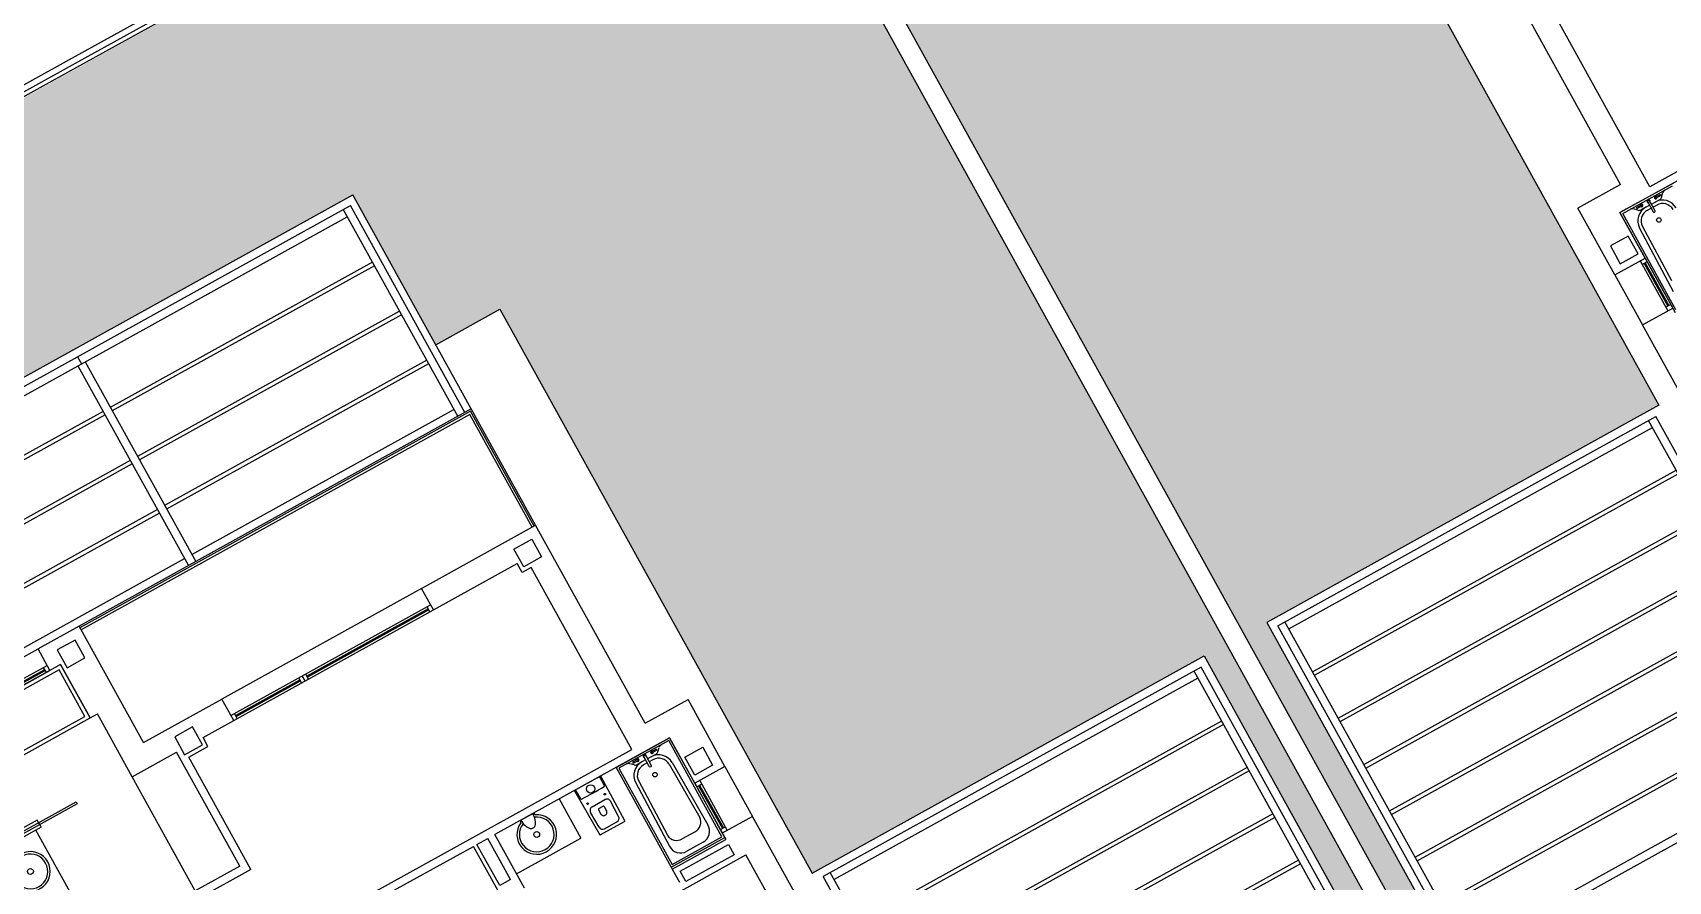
# Model space of a CAD drawing. Header units: millimetres. Extents: x 441061 to 442903, y 4515148 to 4515613.
# Drawn here: x 441827.88 to 441847.95, y 4515547.76 to 4515558.17 of the extents above; entities that cross this region are included whole.
import ezdxf

# ---------------------------------------------------------------- set-up
doc = ezdxf.new("R2010")
doc.units = ezdxf.units.MM
doc.layers.add('01_cesped', color=7, linetype='Continuous', true_color=0x659a66)
for name, color, linetype in [('01_cotas', 254, 'Continuous'), ('01_mono PRIMERA', 2, 'Continuous'), ('01_piscinas', 254, 'Continuous'), ('01_PÉRGOLAS', 254, 'Continuous')]:
    doc.layers.add(name, color=color, linetype=linetype)

# ---------------------------------------------------------------- blocks, each defined once
blk = doc.blocks.new('A$C065C7C63')
at = {"layer": '01_mono PRIMERA', "color": 254}
for p, q in [((1.407, 13.1, 0), (1.407, 9.042, 0)), ((18.307, 13.1, 0), (18.307, 9.042, 0)), ((1.707, 12.075, 0), (1.707, 9.415, 0)), ((4.419, 9.415, 0), (1.707, 9.415, 0)), ((2.582, 9.13, 0), (2.582, 9.315, 0)), ((1.407, 8.342, 0), (1.407, 9.042, 0)), ((1.407, 9.042, 0), (1.832, 9.042, 0)), ((1.762, 8.342, 0), (1.762, 9.042, 0)), ((2.582, 9.13, 0), (1.832, 9.13, 0)), ((1.832, 9.042, 0), (1.832, 9.13, 0)), ((1.832, 7.705, 0), (1.832, 9.105, 0)), ((2.582, 9.105, 0), (1.832, 9.105, 0)), ((1.832, 8.342, 0), (1.832, 9.042, 0)), ((2.556, 9.079, 0), (1.858, 9.079, 0)), ((1.858, 9.079, 0), (1.858, 7.731, 0)), ((2.556, 7.731, 0), (2.556, 9.079, 0)), ((2.582, 9.105, 0), (2.582, 9.13, 0)), ((2.582, 7.705, 0), (2.582, 9.105, 0)), ((17.856, 9.079, 0), (17.856, 7.731, 0)), ((17.882, 7.705, 0), (17.882, 9.105, 0)), ((18.307, 9.042, 0), (17.882, 9.042, 0)), ((17.882, 8.342, 0), (17.882, 9.042, 0)), ((17.952, 8.342, 0), (17.952, 9.042, 0)), ((18.307, 8.342, 0), (18.307, 9.042, 0)), ((1.832, 8.992, 0), (1.762, 8.992, 0)), ((1.79, 8.392, 0), (1.79, 8.992, 0)), ((1.804, 8.392, 0), (1.804, 8.992, 0)), ((1.952, 7.987, 0), (1.937, 8.867, 0)), ((2.093, 9.025, 0), (2.322, 9.025, 0)), ((2.117, 8.865, 0), (2.298, 8.865, 0)), ((2.463, 7.987, 0), (2.477, 8.867, 0)), ((17.763, 7.987, 0), (17.777, 8.867, 0)), ((17.882, 8.992, 0), (17.952, 8.992, 0)), ((17.91, 8.392, 0), (17.91, 8.992, 0)), ((17.924, 8.392, 0), (17.924, 8.992, 0)), ((1.993, 7.988, 0), (1.981, 8.739, 0)), ((2.421, 7.988, 0), (2.433, 8.739, 0)), ((17.721, 7.988, 0), (17.733, 8.739, 0)), ((4.282, 8.455, 0), (4.282, 7.705, 0)), ((1.407, 8.342, 0), (1.407, 7.405, 0)), ((1.407, 8.342, 0), (1.832, 8.342, 0)), ((1.832, 8.392, 0), (1.762, 8.392, 0)), ((1.832, 8.342, 0), (1.832, 7.705, 0)), ((2.846, 8.246, 0), (2.843, 8.036, 0)), ((3.069, 8.295, 0), (2.896, 8.295, 0)), ((3.119, 8.246, 0), (3.122, 8.036, 0)), ((4.282, 8.255, 0), (3.382, 8.255, 0)), ((3.382, 7.705, 0), (3.382, 8.255, 0)), ((4.382, 8.28, 0), (4.382, 7.705, 0)), ((4.382, 8.28, 0), (4.532, 8.28, 0)), ((4.532, 8.28, 0), (4.532, 7.705, 0)), ((4.582, 8.33, 0), (4.582, 7.705, 0)), ((17.882, 8.392, 0), (17.952, 8.392, 0)), ((18.307, 8.342, 0), (17.882, 8.342, 0)), ((17.882, 8.342, 0), (17.882, 7.705, 0)), ((18.307, 8.342, 0), (18.307, 7.405, 0)), ((2.942, 8.055, 0), (2.942, 8.115, 0)), ((3.012, 8.045, 0), (2.952, 8.045, 0)), ((3.022, 8.055, 0), (3.022, 8.115, 0)), ((2.141, 7.842, 0), (2.194, 7.842, 0)), ((2.194, 7.755, 0), (2.194, 7.893, 0)), ((2.22, 7.893, 0), (2.22, 7.755, 0)), ((2.22, 7.842, 0), (2.273, 7.842, 0)), ((2.816, 7.832, 0), (2.814, 7.705, 0)), ((3.072, 7.985, 0), (2.893, 7.985, 0)), ((3.148, 7.832, 0), (3.15, 7.705, 0)), ((3.817, 7.862, 0), (3.847, 7.862, 0)), ((17.494, 7.842, 0), (17.441, 7.842, 0)), ((17.494, 7.893, 0), (17.494, 7.755, 0)), ((17.52, 7.755, 0), (17.52, 7.893, 0)), ((17.573, 7.842, 0), (17.52, 7.842, 0)), ((1.832, 7.705, 0), (4.282, 7.705, 0)), ((2.582, 7.705, 0), (1.832, 7.705, 0)), ((1.858, 7.731, 0), (2.556, 7.731, 0)), ((2.041, 7.785, 0), (2.001, 7.746, 0)), ((2.041, 7.763, 0), (2.107, 7.763, 0)), ((2.041, 7.763, 0), (2.041, 7.748, 0)), ((2.041, 7.748, 0), (2.107, 7.748, 0)), ((2.141, 7.8, 0), (2.076, 7.8, 0)), ((2.141, 7.8, 0), (2.194, 7.8, 0)), ((2.22, 7.8, 0), (2.273, 7.8, 0)), ((2.273, 7.8, 0), (2.339, 7.8, 0)), ((2.373, 7.763, 0), (2.307, 7.763, 0)), ((2.307, 7.748, 0), (2.373, 7.748, 0)), ((2.373, 7.748, 0), (2.373, 7.763, 0)), ((2.374, 7.785, 0), (2.414, 7.746, 0)), ((3.736, 7.707, 0), (3.736, 7.722, 0)), ((3.926, 7.705, 0), (3.738, 7.705, 0)), ((3.929, 7.707, 0), (3.928, 7.722, 0)), ((4.532, 7.705, 0), (4.382, 7.705, 0)), ((5.837, 7.705, 0), (4.582, 7.705, 0)), ((17.882, 7.705, 0), (15.432, 7.705, 0)), ((17.132, 7.705, 0), (17.882, 7.705, 0)), ((17.856, 7.731, 0), (17.158, 7.731, 0)), ((17.341, 7.785, 0), (17.301, 7.746, 0)), ((17.341, 7.763, 0), (17.407, 7.763, 0)), ((17.341, 7.748, 0), (17.341, 7.763, 0)), ((17.407, 7.748, 0), (17.341, 7.748, 0)), ((17.441, 7.8, 0), (17.376, 7.8, 0)), ((17.494, 7.8, 0), (17.441, 7.8, 0)), ((17.573, 7.8, 0), (17.52, 7.8, 0)), ((17.573, 7.8, 0), (17.639, 7.8, 0)), ((17.673, 7.763, 0), (17.607, 7.763, 0)), ((17.673, 7.748, 0), (17.607, 7.748, 0)), ((17.673, 7.763, 0), (17.673, 7.748, 0)), ((17.674, 7.785, 0), (17.714, 7.746, 0)), ((2.307, 7.605, 0), (2.307, 5.055, 0)), ((5.937, 7.605, 0), (2.307, 7.605, 0)), ((13.777, 7.605, 0), (17.407, 7.605, 0)), ((2.007, 7.405, 0), (1.407, 7.405, 0)), ((2.007, 7.405, 0), (2.007, 4.63, 0)), ((17.707, 7.405, 0), (17.707, 4.63, 0)), ((17.707, 7.405, 0), (18.307, 7.405, 0)), ((7.107, 6.63, 0), (7.832, 6.63, 0)), ((7.207, 6.53, 0), (7.207, 4.93, 0)), ((7.207, 6.53, 0), (7.832, 6.53, 0)), ((7.832, 6.53, 0), (7.832, 4.93, 0)), ((9.182, 6.53, 0), (9.182, 4.93, 0)), ((3.607, 4.93, 0), (2.432, 4.93, 0)), ((3.607, 4.93, 0), (3.607, 4.63, 0)), ((6.407, 4.93, 0), (3.607, 4.93, 0)), ((6.407, 4.86, 0), (3.607, 4.86, 0)), ((3.657, 4.93, 0), (3.657, 4.86, 0)), ((3.657, 4.902, 0), (5.357, 4.902, 0)), ((3.657, 4.888, 0), (5.357, 4.888, 0)), ((5.357, 4.93, 0), (5.357, 4.86, 0)), ((5.407, 4.93, 0), (5.407, 4.86, 0)), ((5.457, 4.93, 0), (5.457, 4.86, 0)), ((6.357, 4.902, 0), (5.457, 4.902, 0)), ((6.357, 4.888, 0), (5.457, 4.888, 0)), ((6.357, 4.93, 0), (6.357, 4.86, 0)), ((6.837, 4.93, 0), (6.407, 4.93, 0)), ((6.407, 4.93, 0), (6.407, 4.63, 0)), ((7.832, 4.93, 0), (7.207, 4.93, 0)), ((7.832, 4.93, 0), (7.832, 4.05, 0)), ((9.107, 4.93, 0), (9.732, 4.93, 0)), ((9.107, 4.93, 0), (9.107, 4.894, 0)), ((9.107, 4.894, 0), (9.107, 4.866, 0)), ((9.107, 4.866, 0), (9.107, 4.83, 0)), ((9.107, 4.83, 0), (9.732, 4.83, 0)), ((3.607, 4.63, 0), (2.007, 4.63, 0)), ((2.007, 4.63, 0), (2.007, 3, 0)), ((2.027, 4.63, 0), (2.027, 3.02, 0)), ((2.057, 4.63, 0), (2.057, 3.05, 0)), ((3.607, 4.63, 0), (6.407, 4.63, 0)), ((7.507, 4.63, 0), (6.407, 4.63, 0)), ((7.507, 4.63, 0), (7.507, 3, 0)), ((7.932, 3.3, 0), (8.082, 3.3, 0)), ((8.782, 3.3, 0), (8.082, 3.3, 0)), ((8.082, 3.3, 0), (8.082, 3, 0)), ((8.782, 3.23, 0), (8.082, 3.23, 0)), ((8.132, 3.3, 0), (8.132, 3.23, 0)), ((8.732, 3.272, 0), (8.132, 3.272, 0)), ((8.732, 3.258, 0), (8.132, 3.258, 0)), ((2.027, 3.02, 0), (7.507, 3.02, 0)), ((2.057, 3.05, 0), (7.507, 3.05, 0)), ((2.007, 3, 0), (7.507, 3, 0)), ((2.007, 3, 0), (2.007, 0, 0)), ((2.097, 3, 0), (2.097, 0.1, 0)), ((2.197, 0.1, 0), (2.197, 3, 0)), ((5.872, 2.9), (2.197, 2.9, 0)), ((5.872, 0.2), (5.872, 3)), ((5.972, 0.2), (5.972, 3)), ((9.648, 2.9, 0), (5.972, 2.9)), ((7.507, 3, 0), (8.082, 3, 0)), ((8.782, 3, 0), (8.082, 3, 0)), ((2.197, 2.263, 0), (5.872, 2.263)), ((2.197, 2.213, 0), (5.872, 2.213)), ((5.972, 2.263), (9.648, 2.263, 0)), ((5.972, 2.213), (9.648, 2.213, 0)), ((2.197, 1.575, 0), (5.872, 1.575)), ((2.197, 1.525, 0), (5.872, 1.525)), ((5.972, 1.575), (9.648, 1.575, 0)), ((5.972, 1.525), (9.648, 1.525, 0)), ((2.197, 0.888, 0), (5.872, 0.888)), ((2.197, 0.838, 0), (5.872, 0.838)), ((5.972, 0.888), (9.648, 0.888, 0)), ((5.972, 0.838), (9.648, 0.838, 0)), ((9.757, 0, 0), (2.007, 0, 0)), ((9.748, 0.1, 0), (2.097, 0.1, 0)), ((9.648, 0.2, 0), (2.197, 0.2, 0)), ((5.922, 0.1), (5.922, 0.2)), ((5.922, 0.1), (5.922, 0.2))]:
    blk.add_line(p, q, dxfattribs=at)
at = {"layer": '01_mono PRIMERA', "color": 254, "elevation": 0}
for points in [[(1.832, 9.345), (2.512, 9.345), (2.512, 9.2), (1.832, 9.2)], [(8.582, 4.894), (9.732, 4.894), (9.732, 4.866), (8.582, 4.866)], [(9.732, 4.05), (7.932, 4.05), (7.932, 3.3), (9.732, 3.3)], [(9.682, 4), (7.982, 4), (7.982, 3.35), (9.682, 3.35)]]:
    blk.add_lwpolyline(points, close=True, dxfattribs=at)
at = {"layer": '01_mono PRIMERA', "color": 254}
for points in [[(1.782, 8.005), (1.532, 8.005), (1.532, 8.255), (1.782, 8.255), (1.782, 8.005)], [(17.932, 8.005), (18.182, 8.005), (18.182, 8.255), (17.932, 8.255), (17.932, 8.005)], [(2.382, 4.755), (2.132, 4.755), (2.132, 5.005), (2.382, 5.005), (2.382, 4.755)], [(6.887, 4.755), (7.137, 4.755), (7.137, 5.005), (6.887, 5.005), (6.887, 4.755)], [(7.632, 3.125), (7.882, 3.125), (7.882, 3.375), (7.632, 3.375), (7.632, 3.125)]]:
    blk.add_lwpolyline(points, close=True, dxfattribs=at)
at = {"layer": '01_mono PRIMERA', "color": 254, "elevation": 0, "flags": 128}
blk.add_lwpolyline([(3.163, 7.705, 0.414214), (3.167, 7.709), (3.167, 7.71), (3.157, 8.331, 0.436396), (3.153, 8.335), (2.811, 8.335, 0.436396), (2.807, 8.331), (2.797, 7.71), (2.797, 7.709, 0.414214), (2.801, 7.705)], format="xyb", close=True, dxfattribs=at)
at = {"layer": '01_mono PRIMERA', "color": 254}
for points in [[(17.407, 7.605), (17.407, 5.055), (17.282, 5.055), (17.282, 4.93), (16.107, 4.93)], [(7.107, 6.63), (7.107, 5.055), (6.837, 5.055), (6.837, 4.93)], [(2.307, 5.055), (2.432, 5.055), (2.432, 4.93)], [(7.932, 3.3), (7.932, 4.05), (7.832, 4.05)]]:
    blk.add_lwpolyline(points, dxfattribs=at)
for centre, radius in [((2.207, 8.015, 0), 0.0275), ((17.507, 8.015, 0), 0.0275), ((2.862, 7.925, 0), 0.01), ((2.982, 7.785, 0), 0.051), ((3.102, 7.925, 0), 0.01), ((3.832, 7.953, 0), 0.036), ((9.485, 5.341, 0), 0.036)]:
    blk.add_circle(centre, radius, dxfattribs=at)
for centre, radius, start, end in [((2.091, 8.871, 0), 0.154, 89.317, 181.6763), ((2.114, 8.733, 0), 0.132, 88.598, 177.0747), ((2.301, 8.733, 0), 0.132, 2.9253, 91.402), ((2.324, 8.871, 0), 0.154, 358.3237, 90.683), ((2.896, 8.245, 0), 0.05, 90, 179.076), ((3.069, 8.245, 0), 0.05, 0.924, 90), ((2.893, 8.035, 0), 0.05, 179.076, 270), ((2.982, 8.115, 0), 0.04, 0, 180), ((2.952, 8.055, 0), 0.01, 180, 270), ((3.012, 8.055, 0), 0.01, 270, 0), ((3.072, 8.035, 0), 0.05, 270, 0.924), ((3.832, 7.953, 0), 0.243, 294.8749, 245.1251), ((3.832, 7.953, 0), 0.213, 292.0656, 248.0564), ((2.141, 7.99, 0), 0.19, 180.9132, 270), ((2.141, 7.99, 0), 0.148, 180.8545, 270), ((2.273, 7.99, 0), 0.148, 270, 359.079), ((2.273, 7.99, 0), 0.19, 270, 359.0249), ((2.823, 7.832, 0), 0.007, 93.0641, 179.076), ((2.982, 4.861, 0), 2.982, 86.9359, 93.0641), ((3.141, 7.832, 0), 0.007, 0.924, 86.9359), ((3.898, 7.747, 0), 0.143, 134.3044, 163.1835), ((3.832, 7.814, 0), 0.0498, 107.9532, 134.3044), ((3.832, 7.814, 0), 0.0498, 45.6956, 72.5904), ((3.767, 7.747, 0), 0.143, 16.8165, 45.6956), ((17.441, 7.99, 0), 0.19, 180.9751, 270), ((17.441, 7.99, 0), 0.148, 180.921, 270), ((17.573, 7.99, 0), 0.148, 270, 359.1455), ((17.573, 7.99, 0), 0.19, 270, 359.0868), ((1.965, 7.781, 0), 0.05, 270, 314.9968), ((2.076, 7.75, 0), 0.05, 90, 135), ((2.107, 7.755, 0), 0.017, 206.179, 153.821), ((2.107, 7.755, 0), 0.0075, 270, 90), ((2.207, 7.755, 0), 0.019, 133.1736, 46.8264), ((2.207, 7.755, 0), 0.013, 180, 0), ((2.307, 7.755, 0), 0.017, 26.179, 333.821), ((2.307, 7.755, 0), 0.0075, 90, 270), ((2.339, 7.75, 0), 0.05, 45.1537, 90), ((2.449, 7.781, 0), 0.05, 224.9908, 270), ((3.723, 7.721, 0), 0.0128, 3.786, 59.4709), ((3.738, 7.708, 0), 0.0027, 186.6841, 270), ((4.028, 7.708, 0), 0.279, 163.1835, 180.617), ((3.637, 7.708, 0), 0.279, 359.383, 16.8165), ((3.926, 7.708, 0), 0.0027, 270, 353.3159), ((3.941, 7.721, 0), 0.0128, 120.5291, 176.214), ((17.265, 7.781, 0), 0.05, 270, 315.0092), ((17.376, 7.75, 0), 0.05, 90, 134.8463), ((17.407, 7.755, 0), 0.017, 206.179, 153.821), ((17.407, 7.755, 0), 0.0075, 270, 90), ((17.507, 7.755, 0), 0.019, 133.1736, 46.8264), ((17.507, 7.755, 0), 0.013, 180, 360), ((17.607, 7.755, 0), 0.017, 26.179, 333.821), ((17.607, 7.755, 0), 0.0075, 90, 270), ((17.639, 7.75, 0), 0.05, 45, 90), ((17.749, 7.781, 0), 0.05, 225.0032, 270), ((9.485, 5.341, 0), 0.243, 24.8749, 335.1251), ((9.485, 5.341, 0), 0.213, 21.9436, 337.9344)]:
    blk.add_arc(centre, radius, start, end, dxfattribs=at)
at = {"layer": '01_mono PRIMERA', "color": 254, "extrusion": (0, 0, -1)}
blk.add_ellipse((2.207, 7.893, 0), major_axis=(-0.013, 0), ratio=0.955769, start_param=0, end_param=3.141593, dxfattribs=at)
at = {"layer": '01_mono PRIMERA', "color": 254}
blk.add_ellipse((17.507, 7.893, 0), major_axis=(0.013, 0), ratio=0.955769, start_param=0, end_param=3.141593, dxfattribs=at)
blk = doc.blocks.new('A$C3397442D')
at = {"layer": '01_cotas'}
for p, q in [((0, 4.7), (0, 0)), ((0, 4.7), (5.3, 4.7)), ((0.1, 4.7), (0.1, 0)), ((5.2, 4.7), (5.2, 0)), ((5.3, 4.7), (5.3, 0)), ((0.1, 4.6), (5.2, 4.6)), ((0.1, 4), (5.2, 4)), ((0.1, 3.95), (5.2, 3.95)), ((0.1, 3.35), (5.2, 3.35)), ((0.1, 3.3), (5.2, 3.3)), ((0.1, 2.7), (5.2, 2.7)), ((0.1, 2.65), (5.2, 2.65)), ((0.1, 2.05), (5.2, 2.05)), ((0.1, 2), (5.2, 2)), ((0.1, 1.4), (5.2, 1.4)), ((0.1, 1.35), (5.2, 1.35)), ((0.1, 0.75), (5.2, 0.75)), ((0.1, 0.7), (5.2, 0.7)), ((0.1, 0.1), (5.2, 0.1)), ((0, 0), (5.3, 0))]:
    blk.add_line(p, q, dxfattribs=at)

msp = doc.modelspace()

# ---------------------------------------------------------------- hatches: boundary and pattern name
at = {"layer": '01_cesped', "true_color": 0xc1d7c2}
h = msp.add_hatch(color=9, dxfattribs=at)
h.dxf.hatch_style = 1
h.paths.add_polyline_path([(441846.548, 4515543.922), (441846.819, 4515544.072), (441843.022, 4515550.935), (441847.834, 4515553.598), (441844.007, 4515560.514), (441844.794, 4515560.95), (441843.778, 4515562.787), (441850.559, 4515566.539), (441849.126, 4515569.18), (441847.87, 4515568.499), (441846.367, 4515567.662), (441844.609, 4515566.684), (441843.076, 4515565.836), (441841.684, 4515565.065), (441840.022, 4515564.145), (441838.997, 4515563.579), (441837.904, 4515562.975), (441836.45, 4515562.171)])
h = msp.add_hatch(color=9, dxfattribs=at)
h.dxf.hatch_style = 1
h.paths.add_polyline_path([(441823.601, 4515555.057), (441836.231, 4515562.052), (441846.33, 4515543.801), (441846.061, 4515543.653), (441842.256, 4515550.525), (441837.444, 4515547.861), (441833.616, 4515554.776), (441832.83, 4515554.342), (441831.813, 4515556.179), (441825.053, 4515552.436)])

# ---------------------------------------------------------------- linework, layer by layer
at = {"layer": '01_piscinas'}
for p, q in [((441828.426, 4515557.745), (441836.34, 4515562.112)), ((441836.231, 4515562.052), (441846.33, 4515543.801)), ((441846.548, 4515543.922), (441836.449, 4515562.172)), ((441844.007, 4515560.514), (441847.834, 4515553.598)), ((441823.486, 4515555.007), (441828.426, 4515557.745)), ((441832.828, 4515554.34), (441833.616, 4515554.776)), ((441833.616, 4515554.776), (441837.444, 4515547.861)), ((441847.834, 4515553.598), (441843.022, 4515550.935)), ((441843.022, 4515550.935), (441846.819, 4515544.072)), ((441837.444, 4515547.861), (441842.256, 4515550.525)), ((441842.256, 4515550.525), (441846.061, 4515543.653))]:
    msp.add_line(p, q, dxfattribs=at)
for points in [[(441897.872, 4515584.322, 0.016487), (441894.011, 4515583.992, 0.014757), (441886.573, 4515582.885, 0.006475), (441880.796, 4515581.582, 0.008166), (441873.562, 4515579.727, 0.021654), (441864.443, 4515576.612, 0.020322), (441856.159, 4515572.981, 0.00713), (441850.601, 4515570.121, 0.000222), (441850.429, 4515570.029), (441849.14, 4515569.33), (441847.851, 4515568.631, 0.002681), (441845.798, 4515567.485), (441838.897, 4515563.666), (441836.282, 4515562.223), (441828.367, 4515557.855), (441823.424, 4515555.116), (441810.255, 4515547.817), (441810.141, 4515547.753), (441820.923, 4515529.756)], [(441897.87, 4515584.247, 0.016462), (441894.02, 4515583.918, 0.014755), (441886.587, 4515582.812, 0.006474), (441880.814, 4515581.509, 0.008165), (441873.583, 4515579.655, 0.021653), (441864.47, 4515576.542, 0.020322), (441856.192, 4515572.914, 0.00713), (441850.636, 4515570.055, 0.000222), (441850.464, 4515569.963), (441849.175, 4515569.264), (441847.887, 4515568.565, 0.002681), (441845.835, 4515567.419), (441838.933, 4515563.6), (441836.318, 4515562.157), (441828.404, 4515557.79), (441823.461, 4515555.05), (441810.292, 4515547.751), (441810.245, 4515547.725), (441820.987, 4515529.795)]]:
    msp.add_lwpolyline(points, format="xyb", dxfattribs=at)

# ---------------------------------------------------------------- block references
at = {"layer": '01_mono PRIMERA'}
for p, rotation in [((441859.271, 4515571.36, 0), 208.9585834486982), ((441833.567, 4515557.15, 0), 208.9708206671843)]:
    msp.add_blockref('A$C065C7C63', p, dxfattribs=dict(at, rotation=rotation))
at = {"layer": '01_PÉRGOLAS', "xscale": -1, "rotation": 208.9585672561606}
msp.add_blockref('A$C3397442D', (441843.158, 4515550.896), dxfattribs=at)
at = {"layer": '01_PÉRGOLAS', "rotation": 208.9585996072511}
msp.add_blockref('A$C3397442D', (441842.218, 4515550.388), dxfattribs=at)

doc.saveas('drawing.dxf')
